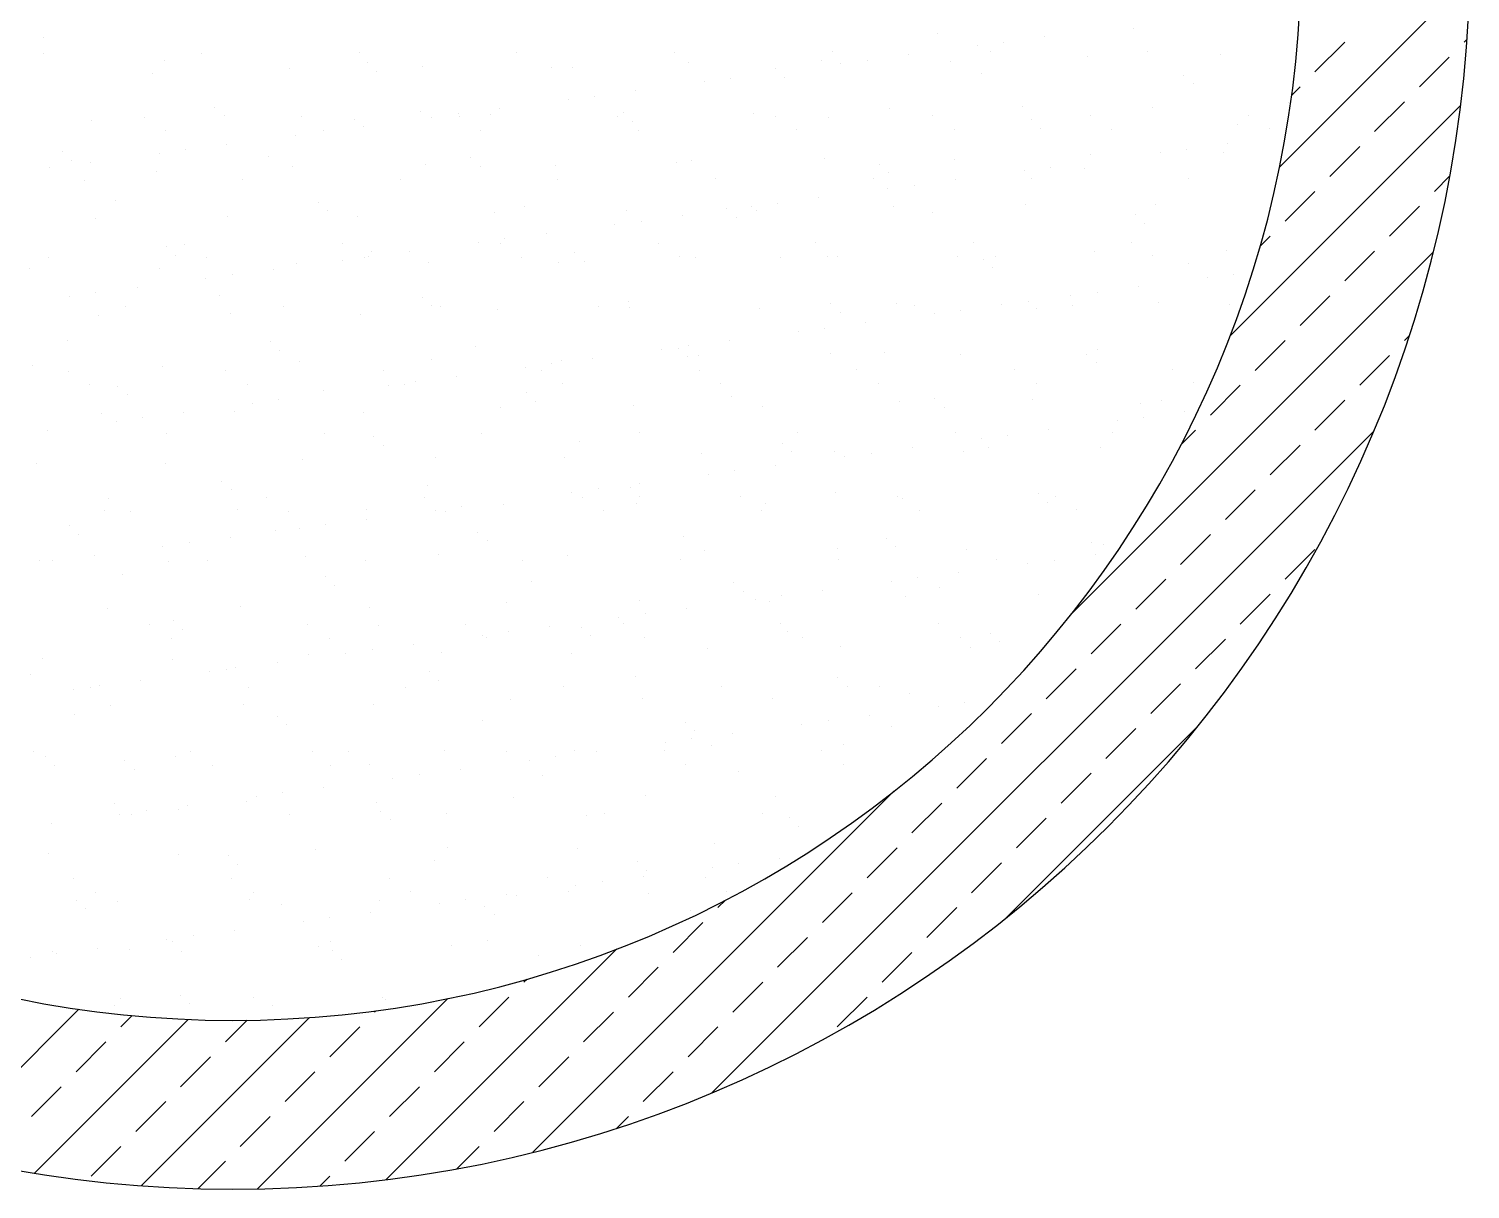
# Model space of a CAD drawing. Header units: inches. Extents: x 11.4 to 53.9, y 13.7 to 38.5.
# Drawn here: x 15.024 to 15.878, y 18.924 to 19.612 of the extents above; entities that cross this region are included whole.
import ezdxf

# ---------------------------------------------------------------- set-up
doc = ezdxf.new("R2010")
doc.units = ezdxf.units.IN
doc.header["$MEASUREMENT"] = 0
doc.layers.add('02', color=2, linetype='Continuous')

msp = doc.modelspace()

# ---------------------------------------------------------------- linework, layer by layer
at = {"layer": '02'}
for p, q in [((15.76488, 19.52963), (15.87768, 19.64244)), ((15.03304, 19.6065), (15.03304, 19.6065)), ((15.56214, 19.60909), (15.56214, 19.60909)), ((15.62597, 19.60689), (15.62597, 19.60689)), ((15.67842, 19.61151), (15.67842, 19.61151)), ((15.21989, 19.59741), (15.21989, 19.59741)), ((15.31331, 19.59758), (15.31331, 19.59758)), ((15.40673, 19.59775), (15.40673, 19.59775)), ((15.50016, 19.59792), (15.50016, 19.59792)), ((15.58597, 19.60162), (15.58597, 19.60162)), ((15.59358, 19.59809), (15.59358, 19.59809)), ((15.60158, 19.60368), (15.60158, 19.60368)), ((15.68701, 19.59826), (15.68701, 19.59826)), ((15.78592, 19.58602), (15.80359, 19.6037)), ((15.87431, 19.6037), (15.87601, 19.60541)), ((15.03304, 19.59707), (15.03304, 19.59707)), ((15.10452, 19.59254), (15.10452, 19.59254)), ((15.12646, 19.59724), (15.12646, 19.59724)), ((15.22457, 19.59151), (15.22457, 19.59151)), ((15.25733, 19.58898), (15.25733, 19.58898)), ((15.34638, 19.58886), (15.34638, 19.58886)), ((15.4151, 19.59153), (15.4151, 19.59153)), ((15.49362, 19.59254), (15.49362, 19.59254)), ((15.50521, 19.59099), (15.50521, 19.59099)), ((15.52083, 19.59305), (15.52083, 19.59305)), ((15.54522, 19.59626), (15.54522, 19.59626)), ((15.57037, 19.59217), (15.57037, 19.59217)), ((15.65139, 19.59509), (15.65139, 19.59509)), ((15.72992, 19.59609), (15.72992, 19.59609)), ((15.84779, 19.57718), (15.86547, 19.59486)), ((15.09777, 19.58506), (15.09777, 19.58506)), ((15.1788, 19.58798), (15.1788, 19.58798)), ((15.2301, 19.58645), (15.2301, 19.58645)), ((15.33407, 19.58861), (15.33407, 19.58861)), ((15.42446, 19.58036), (15.42446, 19.58036)), ((15.44008, 19.58242), (15.44008, 19.58242)), ((15.46642, 19.58783), (15.46642, 19.58783)), ((15.47195, 19.58276), (15.47195, 19.58276)), ((15.58824, 19.58518), (15.58824, 19.58518)), ((15.70828, 19.58415), (15.70828, 19.58415)), ((15.35932, 19.57179), (15.35932, 19.57179)), ((15.38371, 19.575), (15.38371, 19.575)), ((15.71381, 19.57908), (15.71381, 19.57908)), ((15.77213, 19.57223), (15.77708, 19.57718)), ((15.13438, 19.56518), (15.13438, 19.56518)), ((15.30296, 19.56437), (15.30296, 19.56437)), ((15.34371, 19.56973), (15.34371, 19.56973)), ((15.53419, 19.56441), (15.53419, 19.56441)), ((15.61272, 19.56541), (15.61272, 19.56541)), ((15.68946, 19.56504), (15.68946, 19.56504)), ((15.73555, 19.42959), (15.87219, 19.56623)), ((15.77049, 19.56796), (15.77049, 19.56796)), ((15.82127, 19.55067), (15.83895, 19.56835)), ((15.0616, 19.5573), (15.0616, 19.5573)), ((15.0925, 19.55919), (15.0925, 19.55919)), ((15.13991, 19.56012), (15.13991, 19.56012)), ((15.18592, 19.55936), (15.18592, 19.55936)), ((15.21687, 19.55794), (15.21687, 19.55794)), ((15.2562, 19.56253), (15.2562, 19.56253)), ((15.26295, 19.5591), (15.26295, 19.5591)), ((15.27857, 19.56115), (15.27857, 19.56115)), ((15.27934, 19.55953), (15.27934, 19.55953)), ((15.29789, 19.56086), (15.29789, 19.56086)), ((15.37277, 19.5597), (15.37277, 19.5597)), ((15.37642, 19.56186), (15.37642, 19.56186)), ((15.38177, 19.55643), (15.38177, 19.55643)), ((15.45316, 19.56149), (15.45316, 19.56149)), ((15.46619, 19.55987), (15.46619, 19.55987)), ((15.49805, 19.55885), (15.49805, 19.55885)), ((15.55962, 19.56004), (15.55962, 19.56004)), ((15.6181, 19.55782), (15.6181, 19.55782)), ((15.65304, 19.56021), (15.65304, 19.56021)), ((15.73991, 19.55516), (15.73991, 19.55516)), ((15.74647, 19.56038), (15.74647, 19.56038)), ((15.10515, 19.55113), (15.10515, 19.55113)), ((15.1822, 19.54847), (15.1822, 19.54847)), ((15.19857, 19.5513), (15.19857, 19.5513)), ((15.22221, 19.55373), (15.22221, 19.55373)), ((15.292, 19.55147), (15.292, 19.55147)), ((15.38542, 19.55164), (15.38542, 19.55164)), ((15.47884, 19.55181), (15.47884, 19.55181)), ((15.57227, 19.55198), (15.57227, 19.55198)), ((15.62363, 19.55275), (15.62363, 19.55275)), ((15.66569, 19.55215), (15.66569, 19.55215)), ((15.75912, 19.55232), (15.75912, 19.55232)), ((15.0442, 19.53885), (15.0442, 19.53885)), ((15.10145, 19.53784), (15.10145, 19.53784)), ((15.11706, 19.53989), (15.11706, 19.53989)), ((15.14145, 19.5431), (15.14145, 19.5431)), ((15.69438, 19.53822), (15.69438, 19.53822)), ((15.71, 19.54028), (15.71, 19.54028)), ((15.73181, 19.53828), (15.73181, 19.53828)), ((15.73438, 19.54349), (15.73438, 19.54349)), ((15.79476, 19.52415), (15.81243, 19.54183)), ((15.03631, 19.52926), (15.03631, 19.52926)), ((15.04973, 19.53379), (15.04973, 19.53379)), ((15.0607, 19.53247), (15.0607, 19.53247)), ((15.16601, 19.5362), (15.16601, 19.5362)), ((15.18069, 19.53018), (15.18069, 19.53018)), ((15.25922, 19.53118), (15.25922, 19.53118)), ((15.28606, 19.53517), (15.28606, 19.53517)), ((15.29159, 19.5301), (15.29159, 19.5301)), ((15.33596, 19.53081), (15.33596, 19.53081)), ((15.40787, 19.53252), (15.40787, 19.53252)), ((15.41699, 19.53373), (15.41699, 19.53373)), ((15.49551, 19.53473), (15.49551, 19.53473)), ((15.52791, 19.53149), (15.52791, 19.53149)), ((15.57226, 19.53436), (15.57226, 19.53436)), ((15.62924, 19.52965), (15.62924, 19.52965)), ((15.65328, 19.53728), (15.65328, 19.53728)), ((15.05727, 19.52195), (15.05727, 19.52195)), ((15.09966, 19.52726), (15.09966, 19.52726)), ((15.15069, 19.52212), (15.15069, 19.52212)), ((15.24411, 19.52229), (15.24411, 19.52229)), ((15.33754, 19.52246), (15.33754, 19.52246)), ((15.43096, 19.52263), (15.43096, 19.52263)), ((15.52439, 19.5228), (15.52439, 19.5228)), ((15.53344, 19.52642), (15.53344, 19.52642)), ((15.57288, 19.52223), (15.57288, 19.52223)), ((15.61363, 19.52759), (15.61363, 19.52759)), ((15.61781, 19.52297), (15.61781, 19.52297)), ((15.64973, 19.52883), (15.64973, 19.52883)), ((15.71124, 19.52314), (15.71124, 19.52314)), ((15.85663, 19.51531), (15.86574, 19.52442)), ((15.53287, 19.51696), (15.53287, 19.51696)), ((15.54849, 19.51902), (15.54849, 19.51902)), ((15.76824, 19.49764), (15.78592, 19.51531)), ((15.07583, 19.50987), (15.07583, 19.50987)), ((15.19587, 19.50884), (15.19587, 19.50884)), ((15.2014, 19.50377), (15.2014, 19.50377)), ((15.31769, 19.50619), (15.31769, 19.50619)), ((15.37831, 19.50405), (15.37831, 19.50405)), ((15.43773, 19.50516), (15.43773, 19.50516)), ((15.45212, 19.50633), (15.45212, 19.50633)), ((15.45505, 19.50368), (15.45505, 19.50368)), ((15.46774, 19.50838), (15.46774, 19.50838)), ((15.49213, 19.5116), (15.49213, 19.5116)), ((15.53608, 19.5066), (15.53608, 19.5066)), ((15.61461, 19.50761), (15.61461, 19.50761)), ((15.69135, 19.50724), (15.69135, 19.50724)), ((15.83011, 19.4888), (15.84779, 19.50647)), ((15.06349, 19.4995), (15.06349, 19.4995)), ((15.14201, 19.5005), (15.14201, 19.5005)), ((15.21876, 19.50013), (15.21876, 19.50013)), ((15.29978, 19.50305), (15.29978, 19.50305)), ((15.37137, 19.4957), (15.37137, 19.4957)), ((15.38698, 19.49775), (15.38698, 19.49775)), ((15.41137, 19.50096), (15.41137, 19.50096)), ((15.44326, 19.50009), (15.44326, 19.50009)), ((15.55954, 19.5025), (15.55954, 19.5025)), ((15.67959, 19.50147), (15.67959, 19.50147)), ((15.68512, 19.4964), (15.68512, 19.4964)), ((15.30623, 19.48712), (15.30623, 19.48712)), ((15.33062, 19.49033), (15.33062, 19.49033)), ((15.75337, 19.48276), (15.7594, 19.4888)), ((15.10569, 19.48251), (15.10569, 19.48251)), ((15.11672, 19.48407), (15.11672, 19.48407)), ((15.21015, 19.48424), (15.21015, 19.48424)), ((15.2275, 19.47986), (15.2275, 19.47986)), ((15.24987, 19.4797), (15.24987, 19.4797)), ((15.29061, 19.48507), (15.29061, 19.48507)), ((15.30357, 19.48441), (15.30357, 19.48441)), ((15.34755, 19.47883), (15.34755, 19.47883)), ((15.397, 19.48458), (15.397, 19.48458)), ((15.49042, 19.48475), (15.49042, 19.48475)), ((15.58385, 19.48492), (15.58385, 19.48492)), ((15.64217, 19.2655), (15.85595, 19.47928)), ((15.65517, 19.47948), (15.65517, 19.47948)), ((15.67727, 19.48509), (15.67727, 19.48509)), ((15.7337, 19.48048), (15.7337, 19.48048)), ((15.80359, 19.46228), (15.82127, 19.47996)), ((15.02481, 19.46982), (15.02481, 19.46982)), ((15.03595, 19.47584), (15.03595, 19.47584)), ((15.10155, 19.46945), (15.10155, 19.46945)), ((15.11122, 19.47744), (15.11122, 19.47744)), ((15.12938, 19.47601), (15.12938, 19.47601)), ((15.18258, 19.47237), (15.18258, 19.47237)), ((15.20986, 19.47443), (15.20986, 19.47443)), ((15.2228, 19.47618), (15.2228, 19.47618)), ((15.22548, 19.47649), (15.22548, 19.47649)), ((15.26111, 19.47337), (15.26111, 19.47337)), ((15.31622, 19.47635), (15.31622, 19.47635)), ((15.33785, 19.47301), (15.33785, 19.47301)), ((15.35308, 19.47376), (15.35308, 19.47376)), ((15.40965, 19.47652), (15.40965, 19.47652)), ((15.41888, 19.47592), (15.41888, 19.47592)), ((15.46936, 19.47617), (15.46936, 19.47617)), ((15.4974, 19.47693), (15.4974, 19.47693)), ((15.50307, 19.47669), (15.50307, 19.47669)), ((15.57415, 19.47656), (15.57415, 19.47656)), ((15.5894, 19.47514), (15.5894, 19.47514)), ((15.59493, 19.47007), (15.59493, 19.47007)), ((15.5965, 19.47686), (15.5965, 19.47686)), ((15.68992, 19.47703), (15.68992, 19.47703)), ((15.71122, 19.47249), (15.71122, 19.47249)), ((15.12911, 19.4638), (15.12911, 19.4638)), ((15.14472, 19.46586), (15.14472, 19.46586)), ((15.16911, 19.46907), (15.16911, 19.46907)), ((15.72204, 19.46419), (15.72204, 19.46419)), ((15.73765, 19.46625), (15.73765, 19.46625)), ((15.04835, 19.45317), (15.04835, 19.45317)), ((15.06397, 19.45523), (15.06397, 19.45523)), ((15.08836, 19.45844), (15.08836, 19.45844)), ((15.13732, 19.45353), (15.13732, 19.45353)), ((15.25736, 19.4525), (15.25736, 19.4525)), ((15.64129, 19.45356), (15.64129, 19.45356)), ((15.6569, 19.45561), (15.6569, 19.45561)), ((15.68129, 19.45883), (15.68129, 19.45883)), ((15.77708, 19.43576), (15.79476, 19.45344)), ((15.08149, 19.44683), (15.08149, 19.44683)), ((15.17492, 19.447), (15.17492, 19.447)), ((15.26289, 19.44743), (15.26289, 19.44743)), ((15.26834, 19.44717), (15.26834, 19.44717)), ((15.30167, 19.44525), (15.30167, 19.44525)), ((15.36177, 19.44734), (15.36177, 19.44734)), ((15.37918, 19.44984), (15.37918, 19.44984)), ((15.3802, 19.44625), (15.3802, 19.44625)), ((15.45694, 19.44588), (15.45694, 19.44588)), ((15.49922, 19.44881), (15.49922, 19.44881)), ((15.50475, 19.44374), (15.50475, 19.44374)), ((15.53797, 19.4488), (15.53797, 19.4488)), ((15.54862, 19.44768), (15.54862, 19.44768)), ((15.57615, 19.44498), (15.57615, 19.44498)), ((15.60054, 19.44819), (15.60054, 19.44819)), ((15.6165, 19.4498), (15.6165, 19.4498)), ((15.62103, 19.44616), (15.62103, 19.44616)), ((15.64204, 19.44785), (15.64204, 19.44785)), ((15.69324, 19.44943), (15.69324, 19.44943)), ((15.73546, 19.44802), (15.73546, 19.44802)), ((15.74108, 19.44513), (15.74108, 19.44513)), ((15.06538, 19.44169), (15.06538, 19.44169)), ((15.1439, 19.44269), (15.1439, 19.44269)), ((15.22065, 19.44233), (15.22065, 19.44233)), ((15.51978, 19.43756), (15.51978, 19.43756)), ((15.56053, 19.44293), (15.56053, 19.44293)), ((15.04714, 19.4272), (15.04714, 19.4272)), ((15.43903, 19.42693), (15.43903, 19.42693)), ((15.47978, 19.4323), (15.47978, 19.4323)), ((15.4954, 19.43435), (15.4954, 19.43435)), ((15.75056, 19.40925), (15.76824, 19.42692)), ((15.83895, 19.42692), (15.84166, 19.42964)), ((15.16718, 19.42616), (15.16718, 19.42616)), ((15.17271, 19.4211), (15.17271, 19.4211)), ((15.28899, 19.42351), (15.28899, 19.42351)), ((15.39903, 19.42166), (15.39903, 19.42166)), ((15.40904, 19.42248), (15.40904, 19.42248)), ((15.41464, 19.42372), (15.41464, 19.42372)), ((15.49929, 19.41912), (15.49929, 19.41912)), ((15.53085, 19.41983), (15.53085, 19.41983)), ((15.57604, 19.41875), (15.57604, 19.41875)), ((15.65089, 19.4188), (15.65089, 19.4188)), ((15.65706, 19.42167), (15.65706, 19.42167)), ((15.0267, 19.41202), (15.0267, 19.41202)), ((15.10344, 19.41165), (15.10344, 19.41165)), ((15.18447, 19.41457), (15.18447, 19.41457)), ((15.263, 19.41557), (15.263, 19.41557)), ((15.31827, 19.41103), (15.31827, 19.41103)), ((15.33389, 19.41309), (15.33389, 19.41309)), ((15.33974, 19.4152), (15.33974, 19.4152)), ((15.35828, 19.4163), (15.35828, 19.4163)), ((15.41456, 19.41741), (15.41456, 19.41741)), ((15.42077, 19.41812), (15.42077, 19.41812)), ((15.51465, 19.40963), (15.51465, 19.40963)), ((15.60808, 19.4098), (15.60808, 19.4098)), ((15.65642, 19.41373), (15.65642, 19.41373)), ((15.7015, 19.40997), (15.7015, 19.40997)), ((15.81243, 19.40041), (15.83011, 19.41809)), ((15.04753, 19.40878), (15.04753, 19.40878)), ((15.14095, 19.40895), (15.14095, 19.40895)), ((15.23438, 19.40912), (15.23438, 19.40912)), ((15.24703, 19.40106), (15.24703, 19.40106)), ((15.25314, 19.40246), (15.25314, 19.40246)), ((15.27753, 19.40567), (15.27753, 19.40567)), ((15.3278, 19.40929), (15.3278, 19.40929)), ((15.34045, 19.40123), (15.34045, 19.40123)), ((15.42123, 19.40946), (15.42123, 19.40946)), ((15.43388, 19.4014), (15.43388, 19.4014)), ((15.5273, 19.40157), (15.5273, 19.40157)), ((15.62073, 19.40174), (15.62073, 19.40174)), ((15.71415, 19.40191), (15.71415, 19.40191)), ((15.06018, 19.40072), (15.06018, 19.40072)), ((15.07699, 19.39983), (15.07699, 19.39983)), ((15.08252, 19.39477), (15.08252, 19.39477)), ((15.1536, 19.40089), (15.1536, 19.40089)), ((15.19881, 19.39718), (15.19881, 19.39718)), ((15.23752, 19.4004), (15.23752, 19.4004)), ((15.31885, 19.39615), (15.31885, 19.39615)), ((15.44066, 19.3935), (15.44066, 19.3935)), ((15.72404, 19.38273), (15.74172, 19.40041)), ((15.11602, 19.38441), (15.11602, 19.38441)), ((15.14579, 19.38489), (15.14579, 19.38489)), ((15.15677, 19.38977), (15.15677, 19.38977)), ((15.17238, 19.39183), (15.17238, 19.39183)), ((15.22254, 19.38452), (15.22254, 19.38452)), ((15.30356, 19.38744), (15.30356, 19.38744)), ((15.32438, 19.39108), (15.32438, 19.39108)), ((15.38209, 19.38844), (15.38209, 19.38844)), ((15.45883, 19.38807), (15.45883, 19.38807)), ((15.53986, 19.39099), (15.53986, 19.39099)), ((15.56071, 19.39247), (15.56071, 19.39247)), ((15.56624, 19.3874), (15.56624, 19.3874)), ((15.61839, 19.392), (15.61839, 19.392)), ((15.68252, 19.38981), (15.68252, 19.38981)), ((15.69513, 19.39163), (15.69513, 19.39163)), ((15.70895, 19.38479), (15.70895, 19.38479)), ((15.78592, 19.37389), (15.80359, 19.39157)), ((15.06727, 19.38389), (15.06727, 19.38389)), ((15.07601, 19.37914), (15.07601, 19.37914)), ((15.09163, 19.38119), (15.09163, 19.38119)), ((15.66895, 19.37953), (15.66895, 19.37953)), ((15.68456, 19.38158), (15.68456, 19.38158)), ((15.03527, 19.37377), (15.03527, 19.37377)), ((15.10572, 19.3717), (15.10572, 19.3717)), ((15.19915, 19.37187), (15.19915, 19.37187)), ((15.22867, 19.36982), (15.22867, 19.36982)), ((15.29257, 19.37204), (15.29257, 19.37204)), ((15.35048, 19.36717), (15.35048, 19.36717)), ((15.386, 19.37221), (15.386, 19.37221)), ((15.42879, 18.98141), (15.82068, 19.3733)), ((15.47942, 19.37238), (15.47942, 19.37238)), ((15.57284, 19.37255), (15.57284, 19.37255)), ((15.58819, 19.36889), (15.58819, 19.36889)), ((15.60381, 19.37095), (15.60381, 19.37095)), ((15.6282, 19.37416), (15.6282, 19.37416)), ((15.66627, 19.37272), (15.66627, 19.37272)), ((15.70654, 19.36523), (15.71521, 19.37389)), ((15.2342, 19.36475), (15.2342, 19.36475)), ((15.42266, 19.36032), (15.42266, 19.36032)), ((15.47052, 19.36614), (15.47052, 19.36614)), ((15.47605, 19.36107), (15.47605, 19.36107)), ((15.50118, 19.36132), (15.50118, 19.36132)), ((15.52306, 19.36032), (15.52306, 19.36032)), ((15.54744, 19.36353), (15.54744, 19.36353)), ((15.57793, 19.36095), (15.57793, 19.36095)), ((15.59234, 19.36348), (15.59234, 19.36348)), ((15.65895, 19.36387), (15.65895, 19.36387)), ((15.7594, 19.34738), (15.77708, 19.36505)), ((15.02859, 19.35421), (15.02859, 19.35421)), ((15.10533, 19.35384), (15.10533, 19.35384)), ((15.18636, 19.35676), (15.18636, 19.35676)), ((15.26489, 19.35776), (15.26489, 19.35776)), ((15.34163, 19.3574), (15.34163, 19.3574)), ((15.46669, 19.3529), (15.46669, 19.3529)), ((15.50744, 19.35826), (15.50744, 19.35826)), ((15.13848, 19.34349), (15.13848, 19.34349)), ((15.38594, 19.34227), (15.38594, 19.34227)), ((15.42669, 19.34763), (15.42669, 19.34763)), ((15.4423, 19.34969), (15.4423, 19.34969)), ((15.07176, 19.33365), (15.07176, 19.33365)), ((15.14401, 19.33842), (15.14401, 19.33842)), ((15.16518, 19.33382), (15.16518, 19.33382)), ((15.25861, 19.33399), (15.25861, 19.33399)), ((15.2603, 19.34084), (15.2603, 19.34084)), ((15.34593, 19.337), (15.34593, 19.337)), ((15.35203, 19.33416), (15.35203, 19.33416)), ((15.36155, 19.33906), (15.36155, 19.33906)), ((15.38034, 19.33981), (15.38034, 19.33981)), ((15.38587, 19.33474), (15.38587, 19.33474)), ((15.44546, 19.33433), (15.44546, 19.33433)), ((15.50215, 19.33715), (15.50215, 19.33715)), ((15.53888, 19.3345), (15.53888, 19.3345)), ((15.54175, 19.33319), (15.54175, 19.33319)), ((15.6222, 19.33612), (15.6222, 19.33612)), ((15.6323, 19.33467), (15.6323, 19.33467)), ((15.73288, 19.32086), (15.75056, 19.33854)), ((15.06916, 19.32608), (15.06916, 19.32608)), ((15.08441, 19.3256), (15.08441, 19.3256)), ((15.14768, 19.32709), (15.14768, 19.32709)), ((15.17783, 19.32577), (15.17783, 19.32577)), ((15.22443, 19.32672), (15.22443, 19.32672)), ((15.26518, 19.32637), (15.26518, 19.32637)), ((15.27126, 19.32593), (15.27126, 19.32593)), ((15.2808, 19.32842), (15.2808, 19.32842)), ((15.30545, 19.32964), (15.30545, 19.32964)), ((15.36468, 19.3261), (15.36468, 19.3261)), ((15.38398, 19.33064), (15.38398, 19.33064)), ((15.45811, 19.32627), (15.45811, 19.32627)), ((15.46072, 19.33027), (15.46072, 19.33027)), ((15.55153, 19.32644), (15.55153, 19.32644)), ((15.62773, 19.33106), (15.62773, 19.33106)), ((15.64495, 19.32661), (15.64495, 19.32661)), ((15.0483, 19.31716), (15.0483, 19.31716)), ((15.18443, 19.31574), (15.18443, 19.31574)), ((15.20004, 19.31779), (15.20004, 19.31779)), ((15.22443, 19.321), (15.22443, 19.321)), ((15.05383, 19.31209), (15.05383, 19.31209)), ((15.14368, 19.31037), (15.14368, 19.31037)), ((15.17011, 19.31451), (15.17011, 19.31451)), ((15.29016, 19.31348), (15.29016, 19.31348)), ((15.29569, 19.30841), (15.29569, 19.30841)), ((15.41197, 19.31082), (15.41197, 19.31082)), ((15.53201, 19.30979), (15.53201, 19.30979)), ((15.70637, 19.29434), (15.72404, 19.31202)), ((15.06293, 19.29974), (15.06293, 19.29974)), ((15.10367, 19.30511), (15.10367, 19.30511)), ((15.11929, 19.30716), (15.11929, 19.30716)), ((15.18825, 19.29896), (15.18825, 19.29896)), ((15.26678, 19.29996), (15.26678, 19.29996)), ((15.34352, 19.29959), (15.34352, 19.29959)), ((15.42455, 19.30251), (15.42455, 19.30251)), ((15.50307, 19.30351), (15.50307, 19.30351)), ((15.53754, 19.30473), (15.53754, 19.30473)), ((15.57982, 19.30314), (15.57982, 19.30314)), ((15.65383, 19.30714), (15.65383, 19.30714)), ((15.65586, 19.30013), (15.65586, 19.30013)), ((15.66084, 19.30606), (15.66084, 19.30606)), ((15.76824, 19.2855), (15.78592, 19.30318)), ((15.03048, 19.29641), (15.03048, 19.29641)), ((15.03854, 19.29653), (15.03854, 19.29653)), ((15.10722, 19.29604), (15.10722, 19.29604)), ((15.12995, 19.29658), (15.12995, 19.29658)), ((15.22338, 19.29675), (15.22338, 19.29675)), ((15.3168, 19.29692), (15.3168, 19.29692)), ((15.41023, 19.29709), (15.41023, 19.29709)), ((15.50365, 19.29726), (15.50365, 19.29726)), ((15.59707, 19.29743), (15.59707, 19.29743)), ((15.61585, 19.29486), (15.61585, 19.29486)), ((15.63147, 19.29692), (15.63147, 19.29692)), ((15.07993, 19.28818), (15.07993, 19.28818)), ((15.19997, 19.28715), (15.19997, 19.28715)), ((15.2055, 19.28208), (15.2055, 19.28208)), ((15.32179, 19.28449), (15.32179, 19.28449)), ((15.44183, 19.28346), (15.44183, 19.28346)), ((15.5351, 19.28423), (15.5351, 19.28423)), ((15.55072, 19.28629), (15.55072, 19.28629)), ((15.5751, 19.2895), (15.5751, 19.2895)), ((15.67985, 19.26783), (15.69753, 19.2855)), ((15.44736, 19.2784), (15.44736, 19.2784)), ((15.45435, 19.2736), (15.45435, 19.2736)), ((15.46996, 19.27565), (15.46996, 19.27565)), ((15.49435, 19.27886), (15.49435, 19.27886)), ((15.54364, 19.27538), (15.54364, 19.27538)), ((15.56364, 19.28081), (15.56364, 19.28081)), ((15.62217, 19.27639), (15.62217, 19.27639)), ((15.74172, 19.25899), (15.7594, 19.27666)), ((15.07105, 19.26828), (15.07105, 19.26828)), ((15.14957, 19.26928), (15.14957, 19.26928)), ((15.22632, 19.26891), (15.22632, 19.26891)), ((15.30734, 19.27183), (15.30734, 19.27183)), ((15.38587, 19.27283), (15.38587, 19.27283)), ((15.38921, 19.26502), (15.38921, 19.26502)), ((15.4136, 19.26823), (15.4136, 19.26823)), ((15.46261, 19.27247), (15.46261, 19.27247)), ((15.09599, 19.25853), (15.09599, 19.25853)), ((15.10979, 19.26082), (15.10979, 19.26082)), ((15.18941, 19.2587), (15.18941, 19.2587)), ((15.2316, 19.25816), (15.2316, 19.25816)), ((15.28284, 19.25887), (15.28284, 19.25887)), ((15.33285, 19.2576), (15.33285, 19.2576)), ((15.35165, 19.25713), (15.35165, 19.25713)), ((15.37359, 19.26297), (15.37359, 19.26297)), ((15.37626, 19.25904), (15.37626, 19.25904)), ((15.46968, 19.25921), (15.46968, 19.25921)), ((15.56311, 19.25938), (15.56311, 19.25938)), ((15.65333, 19.24131), (15.67101, 19.25899)), ((15.10864, 19.25047), (15.10864, 19.25047)), ((15.11532, 19.25575), (15.11532, 19.25575)), ((15.20206, 19.25064), (15.20206, 19.25064)), ((15.29284, 19.25234), (15.29284, 19.25234)), ((15.29549, 19.25081), (15.29549, 19.25081)), ((15.30846, 19.25439), (15.30846, 19.25439)), ((15.35718, 19.25207), (15.35718, 19.25207)), ((15.38891, 19.25098), (15.38891, 19.25098)), ((15.47346, 19.25448), (15.47346, 19.25448)), ((15.48234, 19.25115), (15.48234, 19.25115)), ((15.57576, 19.25132), (15.57576, 19.25132)), ((15.5935, 19.25345), (15.5935, 19.25345)), ((15.59903, 19.24838), (15.59903, 19.24838)), ((15.71521, 19.23247), (15.73288, 19.25015)), ((15.19014, 19.24115), (15.19014, 19.24115)), ((15.21209, 19.2417), (15.21209, 19.2417)), ((15.2277, 19.24376), (15.2277, 19.24376)), ((15.25209, 19.24697), (15.25209, 19.24697)), ((15.26867, 19.24215), (15.26867, 19.24215)), ((15.34541, 19.24179), (15.34541, 19.24179)), ((15.42644, 19.24471), (15.42644, 19.24471)), ((15.50496, 19.24571), (15.50496, 19.24571)), ((15.58171, 19.24534), (15.58171, 19.24534)), ((15.03237, 19.2386), (15.03237, 19.2386)), ((15.10911, 19.23823), (15.10911, 19.23823)), ((15.13133, 19.23107), (15.13133, 19.23107)), ((15.14142, 19.23183), (15.14142, 19.23183)), ((15.14695, 19.23313), (15.14695, 19.23313)), ((15.17134, 19.23634), (15.17134, 19.23634)), ((15.26146, 19.2308), (15.26146, 19.2308)), ((15.62682, 19.21479), (15.6445, 19.23247)), ((15.02513, 19.22942), (15.02513, 19.22942)), ((15.0662, 19.2225), (15.0662, 19.2225)), ((15.09059, 19.22571), (15.09059, 19.22571)), ((15.26699, 19.22573), (15.26699, 19.22573)), ((15.38327, 19.22815), (15.38327, 19.22815)), ((15.43445, 19.22197), (15.43445, 19.22197)), ((15.50332, 19.22712), (15.50332, 19.22712)), ((15.50885, 19.22205), (15.50885, 19.22205)), ((15.52788, 19.22214), (15.52788, 19.22214)), ((15.68869, 19.20595), (15.70637, 19.22363)), ((15.05058, 19.22044), (15.05058, 19.22044)), ((15.06076, 19.22129), (15.06076, 19.22129)), ((15.15418, 19.22146), (15.15418, 19.22146)), ((15.24761, 19.22163), (15.24761, 19.22163)), ((15.30923, 19.21403), (15.30923, 19.21403)), ((15.34103, 19.2218), (15.34103, 19.2218)), ((15.38776, 19.21503), (15.38776, 19.21503)), ((15.4645, 19.21466), (15.4645, 19.21466)), ((15.54553, 19.21758), (15.54553, 19.21758)), ((15.05123, 19.2055), (15.05123, 19.2055)), ((15.07294, 19.21047), (15.07294, 19.21047)), ((15.15146, 19.21148), (15.15146, 19.21148)), ((15.22821, 19.21111), (15.22821, 19.21111)), ((15.52201, 19.20483), (15.52201, 19.20483)), ((15.56276, 19.2102), (15.56276, 19.2102)), ((15.57838, 19.21225), (15.57838, 19.21225)), ((15.6003, 19.18828), (15.61798, 19.20595)), ((15.17128, 19.20447), (15.17128, 19.20447)), ((15.17681, 19.1994), (15.17681, 19.1994)), ((15.29309, 19.20182), (15.29309, 19.20182)), ((15.41313, 19.20079), (15.41313, 19.20079)), ((15.48201, 19.19957), (15.48201, 19.19957)), ((15.49762, 19.20162), (15.49762, 19.20162)), ((15.53495, 19.19814), (15.53495, 19.19814)), ((15.60327, 19.08518), (15.71691, 19.19882)), ((15.66217, 19.17944), (15.67985, 19.19711)), ((15.40125, 19.18893), (15.40125, 19.18893)), ((15.41687, 19.19099), (15.41687, 19.19099)), ((15.41866, 19.19572), (15.41866, 19.19572)), ((15.44126, 19.1942), (15.44126, 19.1942)), ((15.50685, 19.1879), (15.50685, 19.1879)), ((15.02679, 19.18324), (15.02679, 19.18324)), ((15.03426, 19.1808), (15.03426, 19.1808)), ((15.111, 19.18043), (15.111, 19.18043)), ((15.12022, 19.18341), (15.12022, 19.18341)), ((15.19203, 19.18335), (15.19203, 19.18335)), ((15.21364, 19.18358), (15.21364, 19.18358)), ((15.27056, 19.18435), (15.27056, 19.18435)), ((15.30706, 19.18375), (15.30706, 19.18375)), ((15.33612, 19.18036), (15.33612, 19.18036)), ((15.3473, 19.18398), (15.3473, 19.18398)), ((15.36051, 19.18357), (15.36051, 19.18357)), ((15.40049, 19.18392), (15.40049, 19.18392)), ((15.42833, 19.1869), (15.42833, 19.1869)), ((15.49391, 19.18409), (15.49391, 19.18409)), ((15.57378, 19.16176), (15.59146, 19.17944)), ((15.03944, 19.17518), (15.03944, 19.17518)), ((15.08109, 19.17814), (15.08109, 19.17814)), ((15.08662, 19.17307), (15.08662, 19.17307)), ((15.13287, 19.17535), (15.13287, 19.17535)), ((15.20291, 19.17549), (15.20291, 19.17549)), ((15.22629, 19.17552), (15.22629, 19.17552)), ((15.27975, 19.17294), (15.27975, 19.17294)), ((15.3205, 19.1783), (15.3205, 19.1783)), ((15.41314, 19.17586), (15.41314, 19.17586)), ((15.44476, 19.17181), (15.44476, 19.17181)), ((15.50656, 19.17603), (15.50656, 19.17603)), ((15.63566, 19.15292), (15.65333, 19.1706)), ((15.199, 19.16231), (15.199, 19.16231)), ((15.23975, 19.16767), (15.23975, 19.16767)), ((15.25536, 19.16973), (15.25536, 19.16973)), ((15.32848, 19.16939), (15.32848, 19.16939)), ((15.15335, 19.15367), (15.15335, 19.15367)), ((15.15899, 19.15704), (15.15899, 19.15704)), ((15.17461, 19.1591), (15.17461, 19.1591)), ((15.31112, 19.15622), (15.31112, 19.15622)), ((15.32281, 18.94614), (15.53659, 19.15992)), ((15.38965, 19.15722), (15.38965, 19.15722)), ((15.46639, 19.15686), (15.46639, 19.15686)), ((15.07482, 19.15267), (15.07482, 19.15267)), ((15.07824, 19.14641), (15.07824, 19.14641)), ((15.08499, 19.14617), (15.08499, 19.14617)), ((15.09386, 19.14846), (15.09386, 19.14846)), ((15.11272, 19.14916), (15.11272, 19.14916)), ((15.11825, 19.15168), (15.11825, 19.15168)), ((15.17841, 19.14634), (15.17841, 19.14634)), ((15.2301, 19.1533), (15.2301, 19.1533)), ((15.23277, 19.14813), (15.23277, 19.14813)), ((15.27183, 19.1465), (15.27183, 19.1465)), ((15.35458, 19.14547), (15.35458, 19.14547)), ((15.36526, 19.14667), (15.36526, 19.14667)), ((15.45868, 19.14684), (15.45868, 19.14684)), ((15.54727, 19.13524), (15.56495, 19.15292)), ((15.03749, 19.14104), (15.03749, 19.14104)), ((15.2383, 19.14306), (15.2383, 19.14306)), ((15.47462, 19.14444), (15.47462, 19.14444)), ((15.48015, 19.13938), (15.48015, 19.13938)), ((15.60914, 19.1264), (15.62682, 19.14408)), ((15.43022, 19.1291), (15.43022, 19.1291)), ((15.03615, 19.12299), (15.03615, 19.12299)), ((15.11289, 19.12262), (15.11289, 19.12262)), ((15.14258, 19.1218), (15.14258, 19.1218)), ((15.19392, 19.12554), (15.19392, 19.12554)), ((15.27245, 19.12655), (15.27245, 19.12655)), ((15.34919, 19.12618), (15.34919, 19.12618)), ((15.46892, 19.12017), (15.46892, 19.12017)), ((15.52075, 19.10873), (15.53843, 19.1264)), ((15.14811, 19.11673), (15.14811, 19.11673)), ((15.2644, 19.11914), (15.2644, 19.11914)), ((15.38444, 19.11811), (15.38444, 19.11811)), ((15.38997, 19.11305), (15.38997, 19.11305)), ((15.42891, 19.1149), (15.42891, 19.1149)), ((15.44453, 19.11696), (15.44453, 19.11696)), ((15.58262, 19.09989), (15.6003, 19.11757)), ((15.05102, 19.10812), (15.05102, 19.10812)), ((15.14444, 19.10829), (15.14444, 19.10829)), ((15.23787, 19.10846), (15.23787, 19.10846)), ((15.33129, 19.10863), (15.33129, 19.10863)), ((15.34816, 19.10427), (15.34816, 19.10427)), ((15.36378, 19.10633), (15.36378, 19.10633)), ((15.38816, 19.10954), (15.38816, 19.10954)), ((15.42472, 19.10879), (15.42472, 19.10879)), ((15.0524, 19.09547), (15.0524, 19.09547)), ((15.06367, 19.10006), (15.06367, 19.10006)), ((15.07671, 19.09486), (15.07671, 19.09486)), ((15.15524, 19.09587), (15.15524, 19.09587)), ((15.1571, 19.10023), (15.1571, 19.10023)), ((15.23199, 19.0955), (15.23199, 19.0955)), ((15.25052, 19.1004), (15.25052, 19.1004)), ((15.28302, 19.09569), (15.28302, 19.09569)), ((15.30741, 19.0989), (15.30741, 19.0989)), ((15.31301, 19.09842), (15.31301, 19.09842)), ((15.34394, 19.10057), (15.34394, 19.10057)), ((15.39154, 19.09942), (15.39154, 19.09942)), ((15.43236, 19.09105), (15.43686, 19.09554)), ((15.43737, 19.10074), (15.43737, 19.10074)), ((15.49424, 19.08221), (15.51191, 19.09989)), ((15.05793, 19.0904), (15.05793, 19.0904)), ((15.17421, 19.09281), (15.17421, 19.09281)), ((15.22666, 19.08827), (15.22666, 19.08827)), ((15.26741, 19.09364), (15.26741, 19.09364)), ((15.29426, 19.09178), (15.29426, 19.09178)), ((15.29979, 19.08672), (15.29979, 19.08672)), ((15.41607, 19.08913), (15.41607, 19.08913)), ((15.55611, 19.07337), (15.57378, 19.09105)), ((15.14591, 19.07764), (15.14591, 19.07764)), ((15.18665, 19.08301), (15.18665, 19.08301)), ((15.20227, 19.08506), (15.20227, 19.08506)), ((15.40585, 19.06453), (15.42352, 19.08221)), ((15.1059, 19.07238), (15.1059, 19.07238)), ((15.10921, 19.07104), (15.10921, 19.07104)), ((15.12152, 19.07443), (15.12152, 19.07443)), ((15.20264, 19.07121), (15.20264, 19.07121)), ((15.27434, 19.06874), (15.27434, 19.06874)), ((15.29606, 19.07138), (15.29606, 19.07138)), ((15.35108, 19.06837), (15.35108, 19.06837)), ((15.46772, 19.05569), (15.4854, 19.07337)), ((15.02515, 19.06174), (15.02515, 19.06174)), ((15.03804, 19.06519), (15.03804, 19.06519)), ((15.04076, 19.0638), (15.04076, 19.0638)), ((15.06515, 19.06701), (15.06515, 19.06701)), ((15.08403, 19.06648), (15.08403, 19.06648)), ((15.11478, 19.06482), (15.11478, 19.06482)), ((15.19581, 19.06774), (15.19581, 19.06774)), ((15.20407, 19.06545), (15.20407, 19.06545)), ((15.2096, 19.06039), (15.2096, 19.06039)), ((15.23586, 18.9299), (15.37249, 19.06654)), ((15.32588, 19.0628), (15.32588, 19.0628)), ((15.52959, 19.04685), (15.54727, 19.06453)), ((15.37933, 19.03802), (15.39701, 19.05569)), ((15.31746, 19.04685), (15.31932, 19.04872)), ((15.4412, 19.02918), (15.45888, 19.04685)), ((15.0786, 19.03706), (15.0786, 19.03706)), ((15.11389, 19.03912), (15.11389, 19.03912)), ((15.11942, 19.03406), (15.11942, 19.03406)), ((15.15713, 19.03806), (15.15713, 19.03806)), ((15.15965, 18.9244), (15.27246, 19.03721)), ((15.23387, 19.03769), (15.23387, 19.03769)), ((15.2357, 19.03647), (15.2357, 19.03647)), ((15.29094, 19.02034), (15.30862, 19.03802)), ((15.50307, 19.02034), (15.52075, 19.03802)), ((14.96888, 18.94576), (15.05397, 19.03085)), ((15.07525, 19.03299), (15.07525, 19.03299)), ((15.07881, 19.02034), (15.08554, 19.02707)), ((15.09081, 18.92627), (15.19042, 19.02588)), ((15.16867, 19.03316), (15.16867, 19.03316)), ((15.22907, 19.02918), (15.22986, 19.02996)), ((15.35281, 19.0115), (15.37049, 19.02918)), ((15.02757, 18.93374), (15.11864, 19.02481)), ((15.14068, 19.0115), (15.1535, 19.02431)), ((15.20255, 19.00266), (15.22023, 19.02034)), ((15.41469, 19.00266), (15.43236, 19.02034)), ((15.05229, 18.99382), (15.06997, 19.0115)), ((15.26443, 18.99382), (15.2821, 19.0115)), ((15.11417, 18.98498), (15.13184, 19.00266)), ((15.3263, 18.98498), (15.34398, 19.00266)), ((15.17604, 18.97614), (15.19371, 18.99382)), ((15.38817, 18.97614), (15.40585, 18.99382)), ((15.02578, 18.96731), (15.04345, 18.98498)), ((15.23791, 18.96731), (15.25559, 18.98498)), ((15.08765, 18.95847), (15.10533, 18.97614)), ((15.29978, 18.95847), (15.31746, 18.97614)), ((15.14952, 18.94963), (15.1672, 18.96731)), ((15.37245, 18.96042), (15.37933, 18.96731)), ((15.21139, 18.94079), (15.22907, 18.95847)), ((15.06113, 18.93195), (15.07881, 18.94963)), ((15.27767, 18.93635), (15.29094, 18.94963)), ((15.12444, 18.92455), (15.14068, 18.94079)), ((15.19668, 18.92608), (15.20255, 18.93195))]:
    msp.add_line(p, q, dxfattribs=at)
for radius in [0.73274, 0.63274]:
    msp.add_arc((15.14509, 19.657), radius, 180, 90, dxfattribs=at)

doc.saveas('drawing.dxf')
